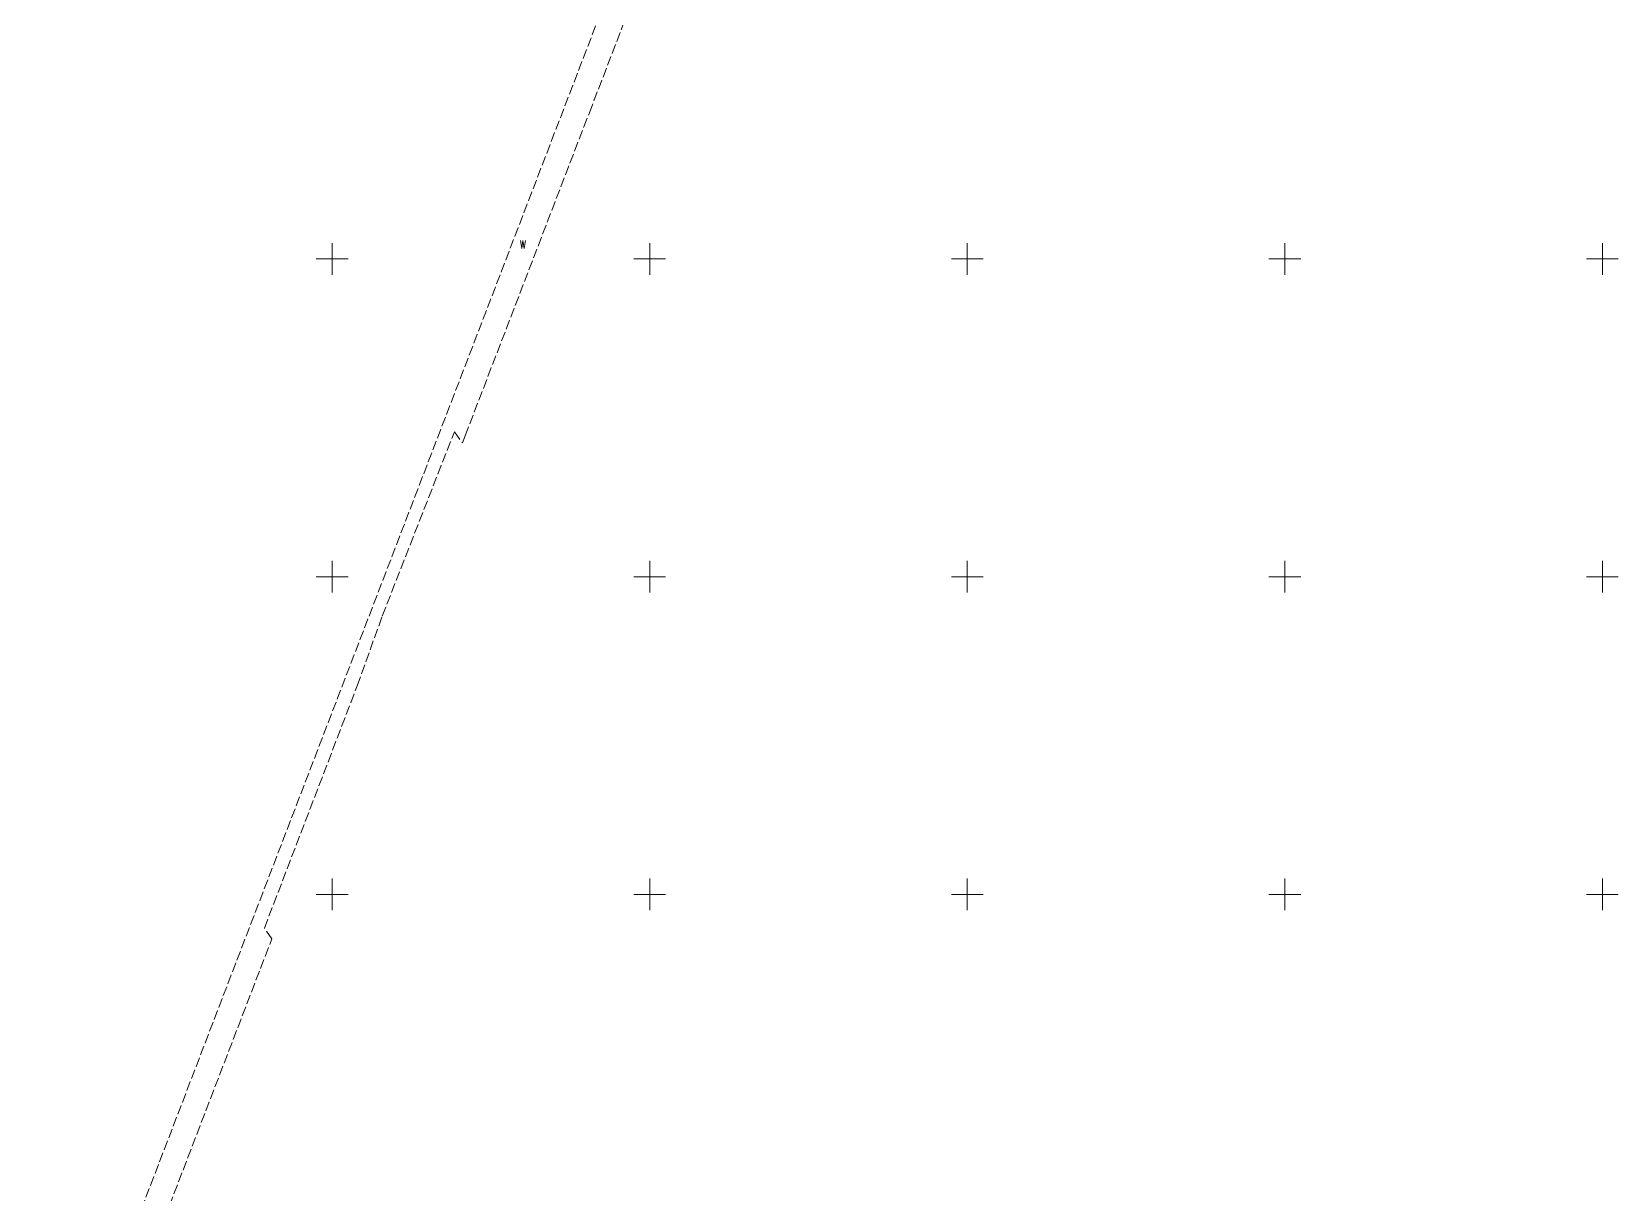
# Model space of a CAD drawing. Header units: metres. Extents: x 7536658 to 7539479, y 5878998 to 5880901.
# Drawn here: x 7538652.7 to 7538902.5, y 5879902.8 to 5880085.8 of the extents above; entities that cross this region are included whole.
import ezdxf
from ezdxf.enums import TextEntityAlignment as Align

# ---------------------------------------------------------------- set-up
doc = ezdxf.new("R2010")
doc.units = ezdxf.units.M
doc.linetypes.add('1', pattern=[0])
doc.linetypes.add('GUK', pattern=[2, 1.5, -0.5])
doc.layers.add('Kontury', color=96, linetype='GUK', lineweight=18, true_color=0x008000)
doc.layers.add('Numery_konturow', color=96, linetype='CONTINUOUS', lineweight=13, true_color=0x008000)
doc.layers.add('Podzial_sekcyjny_krzyze', color=7, linetype='1', lineweight=18)
doc.styles.get("Standard").update_dxf_attribs({"font": 'Simplex.SHX', "width": 0.75})

msp = doc.modelspace()

# ---------------------------------------------------------------- linework, layer by layer
at = {"layer": 'Kontury'}
for p, q in [((7538740.49, 5880073.02), (7538749.96, 5880097.67)), ((7538744.35, 5880094.16), (7538652.69, 5879855.52)), ((7538739.62, 5880070.78), (7538740.49, 5880073.02)), ((7538720.93, 5880022.17), (7538739.62, 5880070.78)), ((7538707.88, 5879993.79), (7538719.24, 5880022.81)), ((7538719.24, 5880022.81), (7538720.51, 5880021.06)), ((7538720.51, 5880021.06), (7538720.93, 5880022.17)), ((7538703.94, 5879982.82), (7538707.88, 5879993.79)), ((7538689.32, 5879944.68), (7538703.94, 5879982.82)), ((7538673.65, 5879899.15), (7538690.51, 5879943.01)), ((7538690.51, 5879943.01), (7538689.32, 5879944.68))]:
    msp.add_line(p, q, dxfattribs=at)
at = {"layer": 'Podzial_sekcyjny_krzyze'}
for p, q in [((7538700, 5880047.5), (7538700, 5880052.5)), ((7538750, 5880047.5), (7538750, 5880052.5)), ((7538800, 5880047.5), (7538800, 5880052.5)), ((7538850, 5880047.5), (7538850, 5880052.5)), ((7538900, 5880047.5), (7538900, 5880052.5)), ((7538697.5, 5880050), (7538702.5, 5880050)), ((7538747.5, 5880050), (7538752.5, 5880050)), ((7538797.5, 5880050), (7538802.5, 5880050)), ((7538847.5, 5880050), (7538852.5, 5880050)), ((7538897.5, 5880050), (7538902.5, 5880050)), ((7538700, 5879997.5), (7538700, 5880002.5)), ((7538750, 5879997.5), (7538750, 5880002.5)), ((7538800, 5879997.5), (7538800, 5880002.5)), ((7538850, 5879997.5), (7538850, 5880002.5)), ((7538900, 5879997.5), (7538900, 5880002.5)), ((7538697.5, 5880000), (7538702.5, 5880000)), ((7538747.5, 5880000), (7538752.5, 5880000)), ((7538797.5, 5880000), (7538802.5, 5880000)), ((7538847.5, 5880000), (7538852.5, 5880000)), ((7538897.5, 5880000), (7538902.5, 5880000)), ((7538700, 5879947.5), (7538700, 5879952.5)), ((7538750, 5879947.5), (7538750, 5879952.5)), ((7538800, 5879947.5), (7538800, 5879952.5)), ((7538850, 5879947.5), (7538850, 5879952.5)), ((7538900, 5879947.5), (7538900, 5879952.5)), ((7538697.5, 5879950), (7538702.5, 5879950)), ((7538747.5, 5879950), (7538752.5, 5879950)), ((7538797.5, 5879950), (7538802.5, 5879950)), ((7538847.5, 5879950), (7538852.5, 5879950)), ((7538897.5, 5879950), (7538902.5, 5879950))]:
    msp.add_line(p, q, dxfattribs=at)

# ---------------------------------------------------------------- texts
at = {"layer": 'Numery_konturow', "width": 0.7}
msp.add_text('W', height=1.26, dxfattribs=at).set_placement((7538730.04, 5880052.3), align=Align.MIDDLE)

doc.saveas('drawing.dxf')
